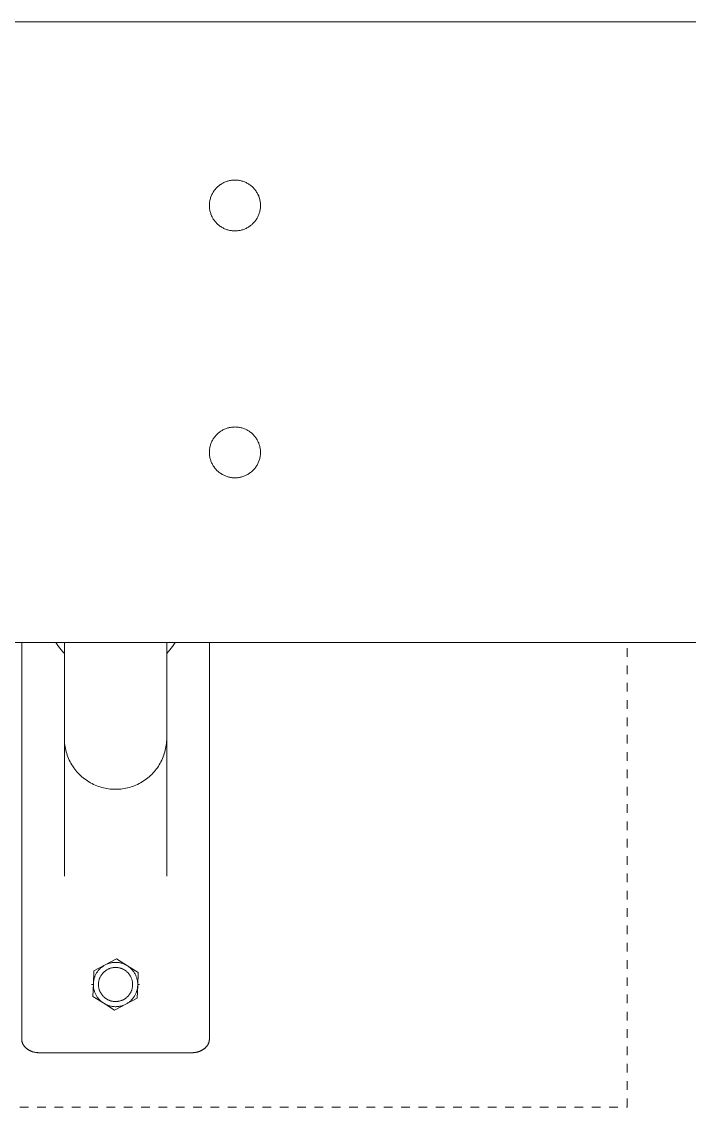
# Model space of a CAD drawing. Header units: inches. Extents: x -9 to 187, y -3 to 135.
# Drawn here: x 44.2 to 51.9, y 48.14 to 60.67 of the extents above; entities that cross this region are included whole.
import ezdxf

# ---------------------------------------------------------------- set-up
doc = ezdxf.new("R2010")
doc.units = ezdxf.units.IN
doc.linetypes.add('HIDDEN', pattern=[1.905, 1.27, -0.635])
doc.layers.add('ZANO_R', color=7, linetype='Continuous', lineweight=0)
doc.layers.add('ZANO_R_przerywana', color=250, linetype='HIDDEN', lineweight=0)

msp = doc.modelspace()

# ---------------------------------------------------------------- linework, layer by layer
at = {"layer": 'ZANO_R'}
for p, q in [((45.28718, 60.66907), (12.03027, 60.66907)), ((92.18307, 60.66907), (45.28718, 60.66907)), ((46.46483, 58.76555), (46.47261, 58.77229)), ((46.46508, 58.76584), (46.47286, 58.77257)), ((46.47261, 58.77229), (46.48063, 58.77876)), ((46.47286, 58.77257), (46.48087, 58.77902)), ((46.48063, 58.77876), (46.48886, 58.78495)), ((46.48087, 58.77902), (46.48909, 58.78519)), ((46.48886, 58.78495), (46.4973, 58.79084)), ((46.48909, 58.78519), (46.49753, 58.79106)), ((46.4973, 58.79084), (46.50595, 58.79644)), ((46.49753, 58.79106), (46.50616, 58.79664)), ((46.50595, 58.79644), (46.51479, 58.80173)), ((46.50616, 58.79664), (46.51499, 58.80192)), ((46.51479, 58.80173), (46.5238, 58.80671)), ((46.51499, 58.80192), (46.52399, 58.80688)), ((46.5238, 58.80671), (46.53298, 58.81137)), ((46.52399, 58.80688), (46.53317, 58.81153)), ((46.53298, 58.81137), (46.54232, 58.81571)), ((46.53317, 58.81153), (46.5425, 58.81585)), ((46.54232, 58.81571), (46.55181, 58.81972)), ((46.5425, 58.81585), (46.55197, 58.81985)), ((46.55181, 58.81972), (46.56143, 58.8234)), ((46.55197, 58.81985), (46.56158, 58.82351)), ((46.56143, 58.8234), (46.57117, 58.82674)), ((46.56158, 58.82351), (46.57131, 58.82684)), ((46.57117, 58.82674), (46.58102, 58.82973)), ((46.57131, 58.82684), (46.58115, 58.82982)), ((46.58102, 58.82973), (46.59098, 58.83238)), ((46.58115, 58.82982), (46.59108, 58.83246)), ((46.59098, 58.83238), (46.60101, 58.83469)), ((46.59108, 58.83246), (46.60111, 58.83475)), ((46.60101, 58.83469), (46.61113, 58.83664)), ((46.60111, 58.83475), (46.61121, 58.83669)), ((46.61113, 58.83664), (46.6213, 58.83823)), ((46.61121, 58.83669), (46.62136, 58.83827)), ((46.6213, 58.83823), (46.63152, 58.83947)), ((46.62136, 58.83827), (46.63157, 58.8395)), ((46.63152, 58.83947), (46.64179, 58.84036)), ((46.63157, 58.8395), (46.64182, 58.84038)), ((46.64179, 58.84036), (46.65207, 58.84088)), ((46.64182, 58.84038), (46.65209, 58.84089)), ((46.65207, 58.84088), (46.66237, 58.84105)), ((46.65209, 58.84089), (46.66237, 58.84105)), ((46.66237, 58.84105), (46.67267, 58.84088)), ((46.66237, 58.84105), (46.67265, 58.84089)), ((46.67265, 58.84089), (46.68292, 58.84038)), ((46.67267, 58.84088), (46.68295, 58.84036)), ((46.68292, 58.84038), (46.69316, 58.8395)), ((46.68295, 58.84036), (46.69321, 58.83947)), ((46.69316, 58.8395), (46.70337, 58.83827)), ((46.69321, 58.83947), (46.70344, 58.83823)), ((46.70337, 58.83827), (46.71353, 58.83669)), ((46.70344, 58.83823), (46.71361, 58.83664)), ((46.71353, 58.83669), (46.72363, 58.83475)), ((46.71361, 58.83664), (46.72372, 58.83469)), ((46.72363, 58.83475), (46.73365, 58.83246)), ((46.72372, 58.83469), (46.73376, 58.83238)), ((46.73365, 58.83246), (46.74359, 58.82982)), ((46.73376, 58.83238), (46.74371, 58.82973)), ((46.74359, 58.82982), (46.75343, 58.82684)), ((46.74371, 58.82973), (46.75357, 58.82674)), ((46.75343, 58.82684), (46.76316, 58.82351)), ((46.75357, 58.82674), (46.76331, 58.8234)), ((46.76316, 58.82351), (46.77277, 58.81985)), ((46.76331, 58.8234), (46.77293, 58.81972)), ((46.77277, 58.81985), (46.78224, 58.81585)), ((46.77293, 58.81972), (46.78241, 58.81571)), ((46.78224, 58.81585), (46.79157, 58.81153)), ((46.78241, 58.81571), (46.79175, 58.81137)), ((46.79157, 58.81153), (46.80074, 58.80688)), ((46.79175, 58.81137), (46.80094, 58.80671)), ((46.80074, 58.80688), (46.80975, 58.80192)), ((46.80094, 58.80671), (46.80995, 58.80173)), ((46.80975, 58.80192), (46.81857, 58.79664)), ((46.80995, 58.80173), (46.81879, 58.79644)), ((46.81857, 58.79664), (46.82721, 58.79106)), ((46.81879, 58.79644), (46.82743, 58.79084)), ((46.82721, 58.79106), (46.83565, 58.78519)), ((46.82743, 58.79084), (46.83588, 58.78495)), ((46.83565, 58.78519), (46.84387, 58.77902)), ((46.83588, 58.78495), (46.84411, 58.77876)), ((46.84387, 58.77902), (46.85188, 58.77257)), ((46.84411, 58.77876), (46.85212, 58.77229)), ((46.85188, 58.77257), (46.85965, 58.76584)), ((46.85212, 58.77229), (46.85991, 58.76555)), ((46.38145, 58.63758), (46.38482, 58.64732)), ((46.38174, 58.63815), (46.38511, 58.64786)), ((46.38482, 58.64732), (46.38853, 58.65693)), ((46.38511, 58.64786), (46.38882, 58.65745)), ((46.38853, 58.65693), (46.39257, 58.6664)), ((46.38882, 58.65745), (46.39286, 58.66691)), ((46.39257, 58.6664), (46.39693, 58.67573)), ((46.39286, 58.66691), (46.39722, 58.67622)), ((46.39693, 58.67573), (46.40162, 58.6849)), ((46.39722, 58.67622), (46.40191, 58.68537)), ((46.40162, 58.6849), (46.40663, 58.6939)), ((46.40191, 58.68537), (46.40692, 58.69435)), ((46.40663, 58.6939), (46.41195, 58.70272)), ((46.40692, 58.69435), (46.41223, 58.70315)), ((46.41195, 58.70272), (46.41757, 58.71134)), ((46.41223, 58.70315), (46.41785, 58.71176)), ((46.41757, 58.71134), (46.42349, 58.71977)), ((46.41785, 58.71176), (46.42377, 58.72017)), ((46.42349, 58.71977), (46.4297, 58.72799)), ((46.42377, 58.72017), (46.42998, 58.72837)), ((46.4297, 58.72799), (46.43619, 58.73598)), ((46.42998, 58.72837), (46.43647, 58.73634)), ((46.43619, 58.73598), (46.44296, 58.74374)), ((46.43647, 58.73634), (46.44323, 58.74409)), ((46.44296, 58.74374), (46.44999, 58.75126)), ((46.44323, 58.74409), (46.45026, 58.75159)), ((46.44999, 58.75126), (46.45729, 58.75854)), ((46.45026, 58.75159), (46.45755, 58.75884)), ((46.45729, 58.75854), (46.46483, 58.76555)), ((46.45755, 58.75884), (46.46508, 58.76584)), ((46.85965, 58.76584), (46.86719, 58.75884)), ((46.85991, 58.76555), (46.86745, 58.75854)), ((46.86719, 58.75884), (46.87448, 58.75159)), ((46.86745, 58.75854), (46.87474, 58.75126)), ((46.87448, 58.75159), (46.88151, 58.74409)), ((46.87474, 58.75126), (46.88178, 58.74374)), ((46.88151, 58.74409), (46.88827, 58.73634)), ((46.88178, 58.74374), (46.88855, 58.73598)), ((46.88827, 58.73634), (46.89476, 58.72837)), ((46.88855, 58.73598), (46.89504, 58.72799)), ((46.89476, 58.72837), (46.90097, 58.72017)), ((46.89504, 58.72799), (46.90125, 58.71977)), ((46.90097, 58.72017), (46.90688, 58.71176)), ((46.90125, 58.71977), (46.90717, 58.71134)), ((46.90688, 58.71176), (46.9125, 58.70315)), ((46.90717, 58.71134), (46.91279, 58.70272)), ((46.9125, 58.70315), (46.91782, 58.69435)), ((46.91279, 58.70272), (46.91811, 58.6939)), ((46.91782, 58.69435), (46.92282, 58.68537)), ((46.91811, 58.6939), (46.92312, 58.6849)), ((46.92282, 58.68537), (46.92751, 58.67622)), ((46.92312, 58.6849), (46.9278, 58.67573)), ((46.92751, 58.67622), (46.93188, 58.66691)), ((46.9278, 58.67573), (46.93217, 58.6664)), ((46.93188, 58.66691), (46.93592, 58.65745)), ((46.93217, 58.6664), (46.93621, 58.65693)), ((46.93592, 58.65745), (46.93963, 58.64786)), ((46.93621, 58.65693), (46.93991, 58.64732)), ((46.93963, 58.64786), (46.943, 58.63815)), ((46.93991, 58.64732), (46.94328, 58.63758)), ((46.36711, 58.54715), (46.36731, 58.55743)), ((46.36737, 58.5369), (46.36711, 58.54715)), ((46.36731, 58.55743), (46.36788, 58.5677)), ((46.36799, 58.52667), (46.36737, 58.5369)), ((46.36788, 58.5677), (46.3688, 58.57794)), ((46.36897, 58.51647), (46.36799, 58.52667)), ((46.3688, 58.57794), (46.37007, 58.58814)), ((46.37007, 58.58814), (46.37171, 58.59829)), ((46.37171, 58.59829), (46.37369, 58.60838)), ((46.37369, 58.60838), (46.37603, 58.6184)), ((46.37492, 58.61406), (46.37663, 58.62091)), ((46.37603, 58.6184), (46.37871, 58.62832)), ((46.37663, 58.62091), (46.37851, 58.62772)), ((46.37843, 58.62774), (46.38145, 58.63758)), ((46.37871, 58.62832), (46.38174, 58.63815)), ((46.943, 58.63815), (46.94603, 58.62832)), ((46.94328, 58.63758), (46.94631, 58.62774)), ((46.94603, 58.62832), (46.94871, 58.6184)), ((46.94623, 58.62772), (46.9481, 58.62091)), ((46.9481, 58.62091), (46.94981, 58.61406)), ((46.94871, 58.6184), (46.95105, 58.60838)), ((46.95105, 58.60838), (46.95303, 58.59829)), ((46.95303, 58.59829), (46.95466, 58.58814)), ((46.95466, 58.58814), (46.95594, 58.57794)), ((46.95674, 58.52667), (46.95577, 58.51647)), ((46.95594, 58.57794), (46.95686, 58.5677)), ((46.95736, 58.5369), (46.95674, 58.52667)), ((46.95686, 58.5677), (46.95742, 58.55743)), ((46.95763, 58.54715), (46.95736, 58.5369)), ((46.95742, 58.55743), (46.95763, 58.54715)), ((46.3703, 58.5063), (46.36897, 58.51647)), ((46.37198, 58.49619), (46.3703, 58.5063)), ((46.37401, 58.48614), (46.37198, 58.49619)), ((46.37638, 58.47617), (46.37401, 58.48614)), ((46.37911, 58.46628), (46.37638, 58.47617)), ((46.38217, 58.4565), (46.37911, 58.46628)), ((46.38557, 58.44683), (46.38217, 58.4565)), ((46.38931, 58.43728), (46.38557, 58.44683)), ((46.39337, 58.42787), (46.38931, 58.43728)), ((46.39776, 58.41861), (46.39337, 58.42787)), ((46.40247, 58.4095), (46.39776, 58.41861)), ((46.40749, 58.40056), (46.40247, 58.4095)), ((46.41281, 58.39181), (46.40749, 58.40056)), ((46.41844, 58.38324), (46.41281, 58.39181)), ((46.91192, 58.39181), (46.90629, 58.38324)), ((46.91725, 58.40056), (46.91192, 58.39181)), ((46.92227, 58.4095), (46.91725, 58.40056)), ((46.92698, 58.41861), (46.92227, 58.4095)), ((46.93137, 58.42787), (46.92698, 58.41861)), ((46.93543, 58.43728), (46.93137, 58.42787)), ((46.93917, 58.44683), (46.93543, 58.43728)), ((46.94257, 58.4565), (46.93917, 58.44683)), ((46.94563, 58.46628), (46.94257, 58.4565)), ((46.94835, 58.47617), (46.94563, 58.46628)), ((46.95073, 58.48614), (46.94835, 58.47617)), ((46.95276, 58.49619), (46.95073, 58.48614)), ((46.95444, 58.5063), (46.95276, 58.49619)), ((46.95577, 58.51647), (46.95444, 58.5063)), ((46.42437, 58.37487), (46.41844, 58.38324)), ((46.43058, 58.36671), (46.42437, 58.37487)), ((46.43706, 58.35878), (46.43058, 58.36671)), ((46.44383, 58.35107), (46.43706, 58.35878)), ((46.45085, 58.3436), (46.44383, 58.35107)), ((46.45813, 58.33639), (46.45085, 58.3436)), ((46.46565, 58.32942), (46.45813, 58.33639)), ((46.47342, 58.32273), (46.46565, 58.32942)), ((46.48141, 58.31631), (46.47342, 58.32273)), ((46.48961, 58.31017), (46.48141, 58.31631)), ((46.49803, 58.30431), (46.48961, 58.31017)), ((46.50665, 58.29876), (46.49803, 58.30431)), ((46.51545, 58.2935), (46.50665, 58.29876)), ((46.52443, 58.28856), (46.51545, 58.2935)), ((46.53357, 58.28392), (46.52443, 58.28856)), ((46.54287, 58.27961), (46.53357, 58.28392)), ((46.55232, 58.27563), (46.54287, 58.27961)), ((46.5619, 58.27197), (46.55232, 58.27563)), ((46.5716, 58.26865), (46.5619, 58.27197)), ((46.5814, 58.26567), (46.5716, 58.26865)), ((46.75314, 58.26865), (46.74333, 58.26567)), ((46.76284, 58.27197), (46.75314, 58.26865)), ((46.77242, 58.27563), (46.76284, 58.27197)), ((46.78186, 58.27961), (46.77242, 58.27563)), ((46.79116, 58.28392), (46.78186, 58.27961)), ((46.80031, 58.28856), (46.79116, 58.28392)), ((46.80929, 58.2935), (46.80031, 58.28856)), ((46.81809, 58.29876), (46.80929, 58.2935)), ((46.82671, 58.30431), (46.81809, 58.29876)), ((46.83512, 58.31017), (46.82671, 58.30431)), ((46.84333, 58.31631), (46.83512, 58.31017)), ((46.85132, 58.32273), (46.84333, 58.31631)), ((46.85908, 58.32942), (46.85132, 58.32273)), ((46.86661, 58.33639), (46.85908, 58.32942)), ((46.87389, 58.3436), (46.86661, 58.33639)), ((46.88091, 58.35107), (46.87389, 58.3436)), ((46.88767, 58.35878), (46.88091, 58.35107)), ((46.89416, 58.36671), (46.88767, 58.35878)), ((46.90037, 58.37487), (46.89416, 58.36671)), ((46.90629, 58.38324), (46.90037, 58.37487)), ((46.59131, 58.26303), (46.5814, 58.26567)), ((46.6013, 58.26074), (46.59131, 58.26303)), ((46.61137, 58.25879), (46.6013, 58.26074)), ((46.62149, 58.2572), (46.61137, 58.25879)), ((46.63167, 58.25595), (46.62149, 58.2572)), ((46.64188, 58.25506), (46.63167, 58.25595)), ((46.65212, 58.25453), (46.64188, 58.25506)), ((46.66237, 58.25435), (46.65212, 58.25453)), ((46.67262, 58.25453), (46.66237, 58.25435)), ((46.68286, 58.25506), (46.67262, 58.25453)), ((46.69307, 58.25595), (46.68286, 58.25506)), ((46.70324, 58.2572), (46.69307, 58.25595)), ((46.71337, 58.25879), (46.70324, 58.2572)), ((46.72344, 58.26074), (46.71337, 58.25879)), ((46.73343, 58.26303), (46.72344, 58.26074)), ((46.74333, 58.26567), (46.73343, 58.26303)), ((46.42998, 55.87844), (46.43647, 55.88641)), ((46.43647, 55.88641), (46.44323, 55.89416)), ((46.44323, 55.89416), (46.45026, 55.90166)), ((46.45026, 55.90166), (46.45755, 55.90891)), ((46.45755, 55.90891), (46.46508, 55.91591)), ((46.46508, 55.91591), (46.47286, 55.92264)), ((46.47286, 55.92264), (46.48087, 55.92909)), ((46.48087, 55.92909), (46.48909, 55.93526)), ((46.48909, 55.93526), (46.49753, 55.94114)), ((46.49753, 55.94114), (46.50616, 55.94672)), ((46.50616, 55.94672), (46.51499, 55.95199)), ((46.51499, 55.95199), (46.52399, 55.95696)), ((46.52399, 55.95696), (46.53317, 55.9616)), ((46.53317, 55.9616), (46.5425, 55.96593)), ((46.5425, 55.96593), (46.55197, 55.96992)), ((46.55197, 55.96992), (46.56158, 55.97358)), ((46.56158, 55.97358), (46.57131, 55.97691)), ((46.57131, 55.97691), (46.58115, 55.97989)), ((46.58115, 55.97989), (46.59108, 55.98253)), ((46.59108, 55.98253), (46.60111, 55.98482)), ((46.60111, 55.98482), (46.61121, 55.98676)), ((46.61121, 55.98676), (46.62136, 55.98834)), ((46.62136, 55.98834), (46.63157, 55.98957)), ((46.63157, 55.98957), (46.64182, 55.99045)), ((46.64182, 55.99045), (46.65209, 55.99096)), ((46.65209, 55.99096), (46.66237, 55.99112)), ((46.66237, 55.99112), (46.67265, 55.99096)), ((46.67265, 55.99096), (46.68292, 55.99045)), ((46.68292, 55.99045), (46.69316, 55.98957)), ((46.69316, 55.98957), (46.70337, 55.98834)), ((46.70337, 55.98834), (46.71353, 55.98676)), ((46.71353, 55.98676), (46.72363, 55.98482)), ((46.72363, 55.98482), (46.73365, 55.98253)), ((46.73365, 55.98253), (46.74359, 55.97989)), ((46.74359, 55.97989), (46.75343, 55.97691)), ((46.75343, 55.97691), (46.76316, 55.97358)), ((46.76316, 55.97358), (46.77277, 55.96992)), ((46.77277, 55.96992), (46.78224, 55.96593)), ((46.78224, 55.96593), (46.79157, 55.9616)), ((46.79157, 55.9616), (46.80074, 55.95696)), ((46.80074, 55.95696), (46.80975, 55.95199)), ((46.80975, 55.95199), (46.81857, 55.94672)), ((46.81857, 55.94672), (46.82721, 55.94114)), ((46.82721, 55.94114), (46.83565, 55.93526)), ((46.83565, 55.93526), (46.84387, 55.92909)), ((46.84387, 55.92909), (46.85188, 55.92264)), ((46.85188, 55.92264), (46.85965, 55.91591)), ((46.85965, 55.91591), (46.86719, 55.90891)), ((46.86719, 55.90891), (46.87448, 55.90166)), ((46.87448, 55.90166), (46.88151, 55.89416)), ((46.88151, 55.89416), (46.88827, 55.88641)), ((46.88827, 55.88641), (46.89476, 55.87844)), ((46.37369, 55.75845), (46.37603, 55.76847)), ((46.37492, 55.76413), (46.37663, 55.77098)), ((46.37603, 55.76847), (46.37871, 55.77839)), ((46.37663, 55.77098), (46.37851, 55.77779)), ((46.37871, 55.77839), (46.38174, 55.78822)), ((46.38174, 55.78822), (46.38511, 55.79793)), ((46.38511, 55.79793), (46.38882, 55.80752)), ((46.38882, 55.80752), (46.39286, 55.81698)), ((46.39286, 55.81698), (46.39722, 55.82629)), ((46.39722, 55.82629), (46.40191, 55.83544)), ((46.40191, 55.83544), (46.40692, 55.84442)), ((46.40692, 55.84442), (46.41223, 55.85322)), ((46.41223, 55.85322), (46.41785, 55.86183)), ((46.41785, 55.86183), (46.42377, 55.87024)), ((46.42377, 55.87024), (46.42998, 55.87844)), ((46.89476, 55.87844), (46.90097, 55.87024)), ((46.90097, 55.87024), (46.90688, 55.86183)), ((46.90688, 55.86183), (46.9125, 55.85322)), ((46.9125, 55.85322), (46.91782, 55.84442)), ((46.91782, 55.84442), (46.92282, 55.83544)), ((46.92282, 55.83544), (46.92751, 55.82629)), ((46.92751, 55.82629), (46.93188, 55.81698)), ((46.93188, 55.81698), (46.93592, 55.80752)), ((46.93592, 55.80752), (46.93963, 55.79793)), ((46.93963, 55.79793), (46.943, 55.78822)), ((46.943, 55.78822), (46.94603, 55.77839)), ((46.94603, 55.77839), (46.94871, 55.76847)), ((46.94623, 55.77779), (46.9481, 55.77098)), ((46.9481, 55.77098), (46.94981, 55.76413)), ((46.94871, 55.76847), (46.95105, 55.75845)), ((46.36711, 55.69722), (46.36731, 55.7075)), ((46.36737, 55.68697), (46.36711, 55.69722)), ((46.36731, 55.7075), (46.36788, 55.71777)), ((46.36799, 55.67674), (46.36737, 55.68697)), ((46.36788, 55.71777), (46.3688, 55.72801)), ((46.36897, 55.66654), (46.36799, 55.67674)), ((46.3688, 55.72801), (46.37007, 55.73821)), ((46.3703, 55.65637), (46.36897, 55.66654)), ((46.37007, 55.73821), (46.37171, 55.74836)), ((46.37198, 55.64626), (46.3703, 55.65637)), ((46.37171, 55.74836), (46.37369, 55.75845)), ((46.37401, 55.63621), (46.37198, 55.64626)), ((46.37638, 55.62624), (46.37401, 55.63621)), ((46.95073, 55.63621), (46.94835, 55.62624)), ((46.95276, 55.64626), (46.95073, 55.63621)), ((46.95105, 55.75845), (46.95303, 55.74836)), ((46.95444, 55.65637), (46.95276, 55.64626)), ((46.95303, 55.74836), (46.95466, 55.73821)), ((46.95577, 55.66654), (46.95444, 55.65637)), ((46.95466, 55.73821), (46.95594, 55.72801)), ((46.95674, 55.67674), (46.95577, 55.66654)), ((46.95594, 55.72801), (46.95686, 55.71777)), ((46.95736, 55.68697), (46.95674, 55.67674)), ((46.95686, 55.71777), (46.95742, 55.7075)), ((46.95763, 55.69722), (46.95736, 55.68697)), ((46.95742, 55.7075), (46.95763, 55.69722)), ((46.37911, 55.61636), (46.37638, 55.62624)), ((46.38217, 55.60657), (46.37911, 55.61636)), ((46.38557, 55.5969), (46.38217, 55.60657)), ((46.38931, 55.58736), (46.38557, 55.5969)), ((46.39337, 55.57794), (46.38931, 55.58736)), ((46.39776, 55.56868), (46.39337, 55.57794)), ((46.40247, 55.55957), (46.39776, 55.56868)), ((46.40749, 55.55064), (46.40247, 55.55957)), ((46.41281, 55.54188), (46.40749, 55.55064)), ((46.41844, 55.53331), (46.41281, 55.54188)), ((46.42437, 55.52494), (46.41844, 55.53331)), ((46.43058, 55.51679), (46.42437, 55.52494)), ((46.43706, 55.50885), (46.43058, 55.51679)), ((46.89416, 55.51679), (46.88767, 55.50885)), ((46.90037, 55.52494), (46.89416, 55.51679)), ((46.90629, 55.53331), (46.90037, 55.52494)), ((46.91192, 55.54188), (46.90629, 55.53331)), ((46.91725, 55.55064), (46.91192, 55.54188)), ((46.92227, 55.55957), (46.91725, 55.55064)), ((46.92698, 55.56868), (46.92227, 55.55957)), ((46.93137, 55.57794), (46.92698, 55.56868)), ((46.93543, 55.58736), (46.93137, 55.57794)), ((46.93917, 55.5969), (46.93543, 55.58736)), ((46.94257, 55.60657), (46.93917, 55.5969)), ((46.94563, 55.61636), (46.94257, 55.60657)), ((46.94835, 55.62624), (46.94563, 55.61636)), ((46.44383, 55.50114), (46.43706, 55.50885)), ((46.45085, 55.49368), (46.44383, 55.50114)), ((46.45813, 55.48646), (46.45085, 55.49368)), ((46.46565, 55.4795), (46.45813, 55.48646)), ((46.47342, 55.4728), (46.46565, 55.4795)), ((46.48141, 55.46638), (46.47342, 55.4728)), ((46.48961, 55.46024), (46.48141, 55.46638)), ((46.49803, 55.45438), (46.48961, 55.46024)), ((46.50665, 55.44883), (46.49803, 55.45438)), ((46.51545, 55.44357), (46.50665, 55.44883)), ((46.52443, 55.43863), (46.51545, 55.44357)), ((46.53357, 55.434), (46.52443, 55.43863)), ((46.54287, 55.42968), (46.53357, 55.434)), ((46.55232, 55.4257), (46.54287, 55.42968)), ((46.5619, 55.42204), (46.55232, 55.4257)), ((46.5716, 55.41872), (46.5619, 55.42204)), ((46.5814, 55.41574), (46.5716, 55.41872)), ((46.59131, 55.4131), (46.5814, 55.41574)), ((46.6013, 55.41081), (46.59131, 55.4131)), ((46.61137, 55.40886), (46.6013, 55.41081)), ((46.62149, 55.40727), (46.61137, 55.40886)), ((46.63167, 55.40602), (46.62149, 55.40727)), ((46.64188, 55.40514), (46.63167, 55.40602)), ((46.65212, 55.4046), (46.64188, 55.40514)), ((46.66237, 55.40442), (46.65212, 55.4046)), ((46.67262, 55.4046), (46.66237, 55.40442)), ((46.68286, 55.40514), (46.67262, 55.4046)), ((46.69307, 55.40602), (46.68286, 55.40514)), ((46.70324, 55.40727), (46.69307, 55.40602)), ((46.71337, 55.40886), (46.70324, 55.40727)), ((46.72344, 55.41081), (46.71337, 55.40886)), ((46.73343, 55.4131), (46.72344, 55.41081)), ((46.74333, 55.41574), (46.73343, 55.4131)), ((46.75314, 55.41872), (46.74333, 55.41574)), ((46.76284, 55.42204), (46.75314, 55.41872)), ((46.77242, 55.4257), (46.76284, 55.42204)), ((46.78186, 55.42968), (46.77242, 55.4257)), ((46.79116, 55.434), (46.78186, 55.42968)), ((46.80031, 55.43863), (46.79116, 55.434)), ((46.80929, 55.44357), (46.80031, 55.43863)), ((46.81809, 55.44883), (46.80929, 55.44357)), ((46.82671, 55.45438), (46.81809, 55.44883)), ((46.83512, 55.46024), (46.82671, 55.45438)), ((46.84333, 55.46638), (46.83512, 55.46024)), ((46.85132, 55.4728), (46.84333, 55.46638)), ((46.85908, 55.4795), (46.85132, 55.4728)), ((46.86661, 55.48646), (46.85908, 55.4795)), ((46.87389, 55.49368), (46.86661, 55.48646)), ((46.88091, 55.50114), (46.87389, 55.49368)), ((46.88767, 55.50885), (46.88091, 55.50114)), ((45.19426, 53.50282), (12.03027, 53.50282)), ((44.20188, 53.50282), (44.20188, 50.14643)), ((44.596, 53.50282), (44.61062, 53.48068)), ((44.61062, 53.48068), (44.62595, 53.45904)), ((44.62595, 53.45904), (44.64197, 53.43791)), ((44.64197, 53.43791), (44.65867, 53.4173)), ((44.65867, 53.4173), (44.67603, 53.39725)), ((44.67603, 53.39725), (44.69404, 53.37778)), ((44.69404, 52.89448), (44.69404, 53.50282)), ((92.12059, 53.50282), (45.19426, 53.50282)), ((45.87496, 52.89448), (45.87496, 53.50282)), ((45.87496, 53.37778), (45.89296, 53.39725)), ((45.89296, 53.39725), (45.91032, 53.4173)), ((45.91032, 53.4173), (45.92702, 53.43791)), ((45.92702, 53.43791), (45.94305, 53.45904)), ((45.94305, 53.45904), (45.95838, 53.48068)), ((45.95838, 53.48068), (45.97299, 53.50282)), ((46.36711, 53.50282), (46.36711, 50.14643)), ((44.69398, 52.89448), (44.69398, 52.39931)), ((45.87501, 52.89448), (45.87501, 52.39931)), ((44.69433, 52.37912), (44.69398, 52.39928)), ((44.69398, 52.39053), (44.69398, 50.80466)), ((44.69536, 52.35898), (44.69433, 52.37912)), ((45.87467, 52.37912), (45.87364, 52.35898)), ((45.87501, 52.39928), (45.87467, 52.37912)), ((45.87495, 52.40791), (45.87495, 52.40803)), ((45.87501, 52.39931), (45.87501, 50.80466)), ((44.69708, 52.33889), (44.69536, 52.35898)), ((44.69948, 52.31887), (44.69708, 52.33889)), ((44.70257, 52.29894), (44.69948, 52.31887)), ((44.70633, 52.27914), (44.70257, 52.29894)), ((44.71077, 52.25947), (44.70633, 52.27914)), ((44.71588, 52.23996), (44.71077, 52.25947)), ((45.85822, 52.25947), (45.85312, 52.23996)), ((45.86266, 52.27914), (45.85822, 52.25947)), ((45.86643, 52.29894), (45.86266, 52.27914)), ((45.86951, 52.31887), (45.86643, 52.29894)), ((45.87192, 52.33889), (45.86951, 52.31887)), ((45.87364, 52.35898), (45.87192, 52.33889)), ((44.72165, 52.22064), (44.71588, 52.23996)), ((44.72808, 52.20153), (44.72165, 52.22064)), ((44.73515, 52.18265), (44.72808, 52.20153)), ((44.74287, 52.16402), (44.73515, 52.18265)), ((44.75122, 52.14566), (44.74287, 52.16402)), ((44.76019, 52.1276), (44.75122, 52.14566)), ((44.76977, 52.10986), (44.76019, 52.1276)), ((45.80881, 52.1276), (45.79923, 52.10986)), ((45.81778, 52.14566), (45.80881, 52.1276)), ((45.82613, 52.16402), (45.81778, 52.14566)), ((45.83384, 52.18265), (45.82613, 52.16402)), ((45.84092, 52.20153), (45.83384, 52.18265)), ((45.84734, 52.22064), (45.84092, 52.20153)), ((45.85312, 52.23996), (45.84734, 52.22064)), ((44.77995, 52.09246), (44.76977, 52.10986)), ((44.79072, 52.07541), (44.77995, 52.09246)), ((44.80206, 52.05874), (44.79072, 52.07541)), ((44.81397, 52.04247), (44.80206, 52.05874)), ((44.82643, 52.02661), (44.81397, 52.04247)), ((44.83942, 52.01119), (44.82643, 52.02661)), ((44.85293, 51.99622), (44.83942, 52.01119)), ((45.72958, 52.01119), (45.71607, 51.99622)), ((45.74257, 52.02661), (45.72958, 52.01119)), ((45.75502, 52.04247), (45.74257, 52.02661)), ((45.76693, 52.05874), (45.75502, 52.04247)), ((45.77828, 52.07541), (45.76693, 52.05874)), ((45.78905, 52.09246), (45.77828, 52.07541)), ((45.79923, 52.10986), (45.78905, 52.09246)), ((44.86694, 51.98172), (44.85293, 51.99622)), ((44.88144, 51.96771), (44.86694, 51.98172)), ((44.89641, 51.9542), (44.88144, 51.96771)), ((44.91183, 51.94121), (44.89641, 51.9542)), ((44.92769, 51.92875), (44.91183, 51.94121)), ((44.94396, 51.91685), (44.92769, 51.92875)), ((44.96063, 51.9055), (44.94396, 51.91685)), ((44.97767, 51.89473), (44.96063, 51.9055)), ((44.99508, 51.88455), (44.97767, 51.89473)), ((45.01282, 51.87497), (44.99508, 51.88455)), ((45.57392, 51.88455), (45.55617, 51.87497)), ((45.59132, 51.89473), (45.57392, 51.88455)), ((45.60837, 51.9055), (45.59132, 51.89473)), ((45.62504, 51.91685), (45.60837, 51.9055)), ((45.64131, 51.92875), (45.62504, 51.91685)), ((45.65716, 51.94121), (45.64131, 51.92875)), ((45.67259, 51.9542), (45.65716, 51.94121)), ((45.68756, 51.96771), (45.67259, 51.9542)), ((45.70206, 51.98172), (45.68756, 51.96771)), ((45.71607, 51.99622), (45.70206, 51.98172)), ((45.03088, 51.866), (45.01282, 51.87497)), ((45.04924, 51.85765), (45.03088, 51.866)), ((45.06786, 51.84993), (45.04924, 51.85765)), ((45.08675, 51.84286), (45.06786, 51.84993)), ((45.10586, 51.83643), (45.08675, 51.84286)), ((45.12518, 51.83066), (45.10586, 51.83643)), ((45.14468, 51.82555), (45.12518, 51.83066)), ((45.16435, 51.82111), (45.14468, 51.82555)), ((45.18416, 51.81735), (45.16435, 51.82111)), ((45.20409, 51.81426), (45.18416, 51.81735)), ((45.22411, 51.81186), (45.20409, 51.81426)), ((45.2442, 51.81014), (45.22411, 51.81186)), ((45.26434, 51.80911), (45.2442, 51.81014)), ((45.2845, 51.80876), (45.26434, 51.80911)), ((45.30466, 51.80911), (45.2845, 51.80876)), ((45.3248, 51.81014), (45.30466, 51.80911)), ((45.34489, 51.81186), (45.3248, 51.81014)), ((45.36491, 51.81426), (45.34489, 51.81186)), ((45.38483, 51.81735), (45.36491, 51.81426)), ((45.40464, 51.82111), (45.38483, 51.81735)), ((45.42431, 51.82555), (45.40464, 51.82111)), ((45.44382, 51.83066), (45.42431, 51.82555)), ((45.46314, 51.83643), (45.44382, 51.83066)), ((45.48225, 51.84286), (45.46314, 51.83643)), ((45.50113, 51.84993), (45.48225, 51.84286)), ((45.51976, 51.85765), (45.50113, 51.84993)), ((45.53811, 51.866), (45.51976, 51.85765)), ((45.55617, 51.87497), (45.53811, 51.866)), ((44.20188, 50.14643), (44.20188, 48.92603)), ((46.36711, 50.14643), (46.36711, 48.92603)), ((45.03471, 49.71375), (45.1655, 49.78246)), ((45.11574, 49.74827), (45.10934, 49.74247)), ((45.12234, 49.75386), (45.11574, 49.74827)), ((45.12911, 49.75923), (45.12234, 49.75386)), ((45.13607, 49.76436), (45.12911, 49.75923)), ((45.14319, 49.76925), (45.13607, 49.76436)), ((45.15048, 49.77391), (45.14319, 49.76925)), ((45.15792, 49.77831), (45.15048, 49.77391)), ((45.1655, 49.78246), (45.15792, 49.77831)), ((45.1655, 49.78246), (45.29629, 49.85116)), ((45.17322, 49.78635), (45.1655, 49.78246)), ((45.18107, 49.78997), (45.17322, 49.78635)), ((45.18903, 49.79333), (45.18107, 49.78997)), ((45.1971, 49.79642), (45.18903, 49.79333)), ((45.20528, 49.79924), (45.1971, 49.79642)), ((45.21354, 49.80177), (45.20528, 49.79924)), ((45.22188, 49.80403), (45.21354, 49.80177)), ((45.2303, 49.806), (45.22188, 49.80403)), ((45.22931, 49.74486), (45.2359, 49.74666)), ((45.23878, 49.80769), (45.2303, 49.806)), ((45.2359, 49.74666), (45.24255, 49.74823)), ((45.24731, 49.80909), (45.23878, 49.80769)), ((45.24255, 49.74823), (45.24925, 49.74957)), ((45.25588, 49.8102), (45.24731, 49.80909)), ((45.24925, 49.74957), (45.25599, 49.75068)), ((45.26448, 49.81102), (45.25588, 49.8102)), ((45.25599, 49.75068), (45.26277, 49.75155)), ((45.26277, 49.75155), (45.26957, 49.75219)), ((45.27311, 49.81155), (45.26448, 49.81102)), ((45.26957, 49.75219), (45.27639, 49.75259)), ((45.28175, 49.81179), (45.27311, 49.81155)), ((45.27639, 49.75259), (45.28322, 49.75275)), ((45.29039, 49.81174), (45.28175, 49.81179)), ((45.28322, 49.75275), (45.29005, 49.75268)), ((45.29005, 49.75268), (45.29688, 49.75237)), ((45.29903, 49.81139), (45.29039, 49.81174)), ((45.29629, 49.85116), (45.42119, 49.77224)), ((45.29688, 49.75237), (45.30369, 49.75182)), ((45.30765, 49.81076), (45.29903, 49.81139)), ((45.30369, 49.75182), (45.31048, 49.75103)), ((45.31624, 49.80983), (45.30765, 49.81076)), ((45.31048, 49.75103), (45.31723, 49.75001)), ((45.3248, 49.80861), (45.31624, 49.80983)), ((45.31723, 49.75001), (45.32395, 49.74876)), ((45.32395, 49.74876), (45.33062, 49.74728)), ((45.33331, 49.80711), (45.3248, 49.80861)), ((45.33062, 49.74728), (45.33723, 49.74556)), ((45.34177, 49.80532), (45.33331, 49.80711)), ((45.35016, 49.80324), (45.34177, 49.80532)), ((45.35848, 49.80088), (45.35016, 49.80324)), ((45.36671, 49.79824), (45.35848, 49.80088)), ((45.37484, 49.79533), (45.36671, 49.79824)), ((45.38288, 49.79214), (45.37484, 49.79533)), ((45.3908, 49.78868), (45.38288, 49.79214)), ((45.3986, 49.78496), (45.3908, 49.78868)), ((45.40627, 49.78097), (45.3986, 49.78496)), ((45.4138, 49.77673), (45.40627, 49.78097)), ((45.42119, 49.77224), (45.4138, 49.77673)), ((45.42119, 49.77224), (45.54608, 49.69332)), ((45.42842, 49.7675), (45.42119, 49.77224)), ((45.43548, 49.76252), (45.42842, 49.7675)), ((45.44237, 49.7573), (45.43548, 49.76252)), ((45.44908, 49.75185), (45.44237, 49.7573)), ((45.45561, 49.74618), (45.44908, 49.75185)), ((45.46194, 49.7403), (45.45561, 49.74618)), ((45.02881, 49.56613), (45.03471, 49.71375)), ((45.03832, 49.62575), (45.0361, 49.61739)), ((45.04082, 49.63402), (45.03832, 49.62575)), ((45.0436, 49.64221), (45.04082, 49.63402)), ((45.04665, 49.65029), (45.0436, 49.64221)), ((45.04997, 49.65827), (45.04665, 49.65029)), ((45.05356, 49.66614), (45.04997, 49.65827)), ((45.05742, 49.67387), (45.05356, 49.66614)), ((45.06153, 49.68148), (45.05742, 49.67387)), ((45.0659, 49.68893), (45.06153, 49.68148)), ((45.07051, 49.69624), (45.0659, 49.68893)), ((45.07538, 49.70339), (45.07051, 49.69624)), ((45.08048, 49.71037), (45.07538, 49.70339)), ((45.08581, 49.71717), (45.08048, 49.71037)), ((45.09137, 49.72379), (45.08581, 49.71717)), ((45.09715, 49.73022), (45.09137, 49.72379)), ((45.10314, 49.73644), (45.09715, 49.73022)), ((45.09732, 49.61683), (45.09955, 49.62329)), ((45.09955, 49.62329), (45.102, 49.62967)), ((45.102, 49.62967), (45.10467, 49.63596)), ((45.10934, 49.74247), (45.10314, 49.73644)), ((45.10467, 49.63596), (45.10755, 49.64215)), ((45.10755, 49.64215), (45.11065, 49.64824)), ((45.11065, 49.64824), (45.11396, 49.65422)), ((45.11396, 49.65422), (45.11748, 49.66008)), ((45.11748, 49.66008), (45.12119, 49.66581)), ((45.12119, 49.66581), (45.1251, 49.67141)), ((45.1251, 49.67141), (45.12921, 49.67687)), ((45.12921, 49.67687), (45.1335, 49.68219)), ((45.1335, 49.68219), (45.13797, 49.68736)), ((45.13797, 49.68736), (45.14262, 49.69236)), ((45.14262, 49.69236), (45.14744, 49.6972)), ((45.14744, 49.6972), (45.15243, 49.70188)), ((45.15243, 49.70188), (45.15758, 49.70637)), ((45.15758, 49.70637), (45.16287, 49.71069)), ((45.16287, 49.71069), (45.16832, 49.71481)), ((45.16832, 49.71481), (45.1739, 49.71875)), ((45.1739, 49.71875), (45.17962, 49.72249)), ((45.17962, 49.72249), (45.18547, 49.72603)), ((45.18547, 49.72603), (45.19143, 49.72936)), ((45.19143, 49.72936), (45.19751, 49.73249)), ((45.19751, 49.73249), (45.20369, 49.7354)), ((45.20369, 49.7354), (45.20996, 49.7381)), ((45.20996, 49.7381), (45.21633, 49.74058)), ((45.21633, 49.74058), (45.22278, 49.74283)), ((45.22278, 49.74283), (45.22931, 49.74486)), ((45.33723, 49.74556), (45.34378, 49.74361)), ((45.34378, 49.74361), (45.35026, 49.74144)), ((45.35026, 49.74144), (45.35666, 49.73905)), ((45.35666, 49.73905), (45.36297, 49.73644)), ((45.36297, 49.73644), (45.36919, 49.7336)), ((45.36919, 49.7336), (45.37531, 49.73056)), ((45.37531, 49.73056), (45.38131, 49.7273)), ((45.38131, 49.7273), (45.3872, 49.72384)), ((45.3872, 49.72384), (45.39297, 49.72017)), ((45.39297, 49.72017), (45.39861, 49.71631)), ((45.39861, 49.71631), (45.4041, 49.71225)), ((45.4041, 49.71225), (45.40946, 49.708)), ((45.40946, 49.708), (45.41466, 49.70358)), ((45.41466, 49.70358), (45.41971, 49.69897)), ((45.41971, 49.69897), (45.42459, 49.69419)), ((45.42459, 49.69419), (45.4293, 49.68924)), ((45.4293, 49.68924), (45.43384, 49.68414)), ((45.43384, 49.68414), (45.4382, 49.67888)), ((45.4382, 49.67888), (45.44238, 49.67347)), ((45.44238, 49.67347), (45.44636, 49.66792)), ((45.44636, 49.66792), (45.45015, 49.66223)), ((45.45015, 49.66223), (45.45374, 49.65642)), ((45.45374, 49.65642), (45.45713, 49.65049)), ((45.45713, 49.65049), (45.46031, 49.64444)), ((45.46031, 49.64444), (45.46327, 49.63828)), ((45.46806, 49.7342), (45.46194, 49.7403)), ((45.46327, 49.63828), (45.46603, 49.63203)), ((45.46603, 49.63203), (45.46856, 49.62568)), ((45.47398, 49.7279), (45.46806, 49.7342)), ((45.46856, 49.62568), (45.47087, 49.61925)), ((45.47968, 49.7214), (45.47398, 49.7279)), ((45.48516, 49.71471), (45.47968, 49.7214)), ((45.4904, 49.70784), (45.48516, 49.71471)), ((45.49542, 49.7008), (45.4904, 49.70784)), ((45.50019, 49.6936), (45.49542, 49.7008)), ((45.50472, 49.68623), (45.50019, 49.6936)), ((45.50899, 49.67872), (45.50472, 49.68623)), ((45.51301, 49.67107), (45.50899, 49.67872)), ((45.51677, 49.66329), (45.51301, 49.67107)), ((45.52027, 49.65538), (45.51677, 49.66329)), ((45.52349, 49.64736), (45.52027, 49.65538)), ((45.52644, 49.63924), (45.52349, 49.64736)), ((45.52912, 49.63102), (45.52644, 49.63924)), ((45.53152, 49.62271), (45.52912, 49.63102)), ((45.53363, 49.61433), (45.53152, 49.62271)), ((45.54608, 49.69332), (45.54018, 49.5457)), ((45.00892, 49.55592), (45.0284, 49.55592)), ((45.02291, 49.41851), (45.02881, 49.56613)), ((45.02881, 49.56613), (45.02861, 49.55749)), ((45.02861, 49.55749), (45.0287, 49.54885)), ((45.0287, 49.54885), (45.02909, 49.54021)), ((45.0293, 49.57476), (45.02881, 49.56613)), ((45.02909, 49.54021), (45.02977, 49.5316)), ((45.03008, 49.58337), (45.0293, 49.57476)), ((45.02977, 49.5316), (45.03073, 49.52301)), ((45.03116, 49.59195), (45.03008, 49.58337)), ((45.03073, 49.52301), (45.03199, 49.51445)), ((45.03252, 49.60048), (45.03116, 49.59195)), ((45.03199, 49.51445), (45.03353, 49.50595)), ((45.03417, 49.60897), (45.03252, 49.60048)), ((45.03353, 49.50595), (45.03536, 49.4975)), ((45.0361, 49.61739), (45.03417, 49.60897)), ((45.03536, 49.4975), (45.03748, 49.48912)), ((45.08766, 49.55635), (45.08779, 49.56318)), ((45.08776, 49.54952), (45.08766, 49.55635)), ((45.0881, 49.54269), (45.08776, 49.54952)), ((45.08779, 49.56318), (45.08816, 49.57)), ((45.08868, 49.53588), (45.0881, 49.54269)), ((45.08816, 49.57), (45.08877, 49.57681)), ((45.08949, 49.5291), (45.08868, 49.53588)), ((45.08877, 49.57681), (45.08961, 49.58359)), ((45.09054, 49.52235), (45.08949, 49.5291)), ((45.08961, 49.58359), (45.09069, 49.59034)), ((45.09182, 49.51564), (45.09054, 49.52235)), ((45.09069, 49.59034), (45.092, 49.59704)), ((45.09334, 49.50897), (45.09182, 49.51564)), ((45.092, 49.59704), (45.09355, 49.6037)), ((45.09508, 49.50237), (45.09334, 49.50897)), ((45.09355, 49.6037), (45.09532, 49.6103)), ((45.09705, 49.49583), (45.09508, 49.50237)), ((45.09532, 49.6103), (45.09732, 49.61683)), ((45.09925, 49.48936), (45.09705, 49.49583)), ((45.4727, 49.49826), (45.47059, 49.49176)), ((45.47087, 49.61925), (45.47295, 49.61274)), ((45.47459, 49.50483), (45.4727, 49.49826)), ((45.47295, 49.61274), (45.47481, 49.60617)), ((45.47625, 49.51146), (45.47459, 49.50483)), ((45.47481, 49.60617), (45.47644, 49.59953)), ((45.47768, 49.51814), (45.47625, 49.51146)), ((45.47644, 49.59953), (45.47784, 49.59285)), ((45.47887, 49.52487), (45.47768, 49.51814)), ((45.47784, 49.59285), (45.47901, 49.58611)), ((45.47983, 49.53163), (45.47887, 49.52487)), ((45.47901, 49.58611), (45.47994, 49.57934)), ((45.48056, 49.53843), (45.47983, 49.53163)), ((45.47994, 49.57934), (45.48063, 49.57255)), ((45.48105, 49.54524), (45.48056, 49.53843)), ((45.48063, 49.57255), (45.48109, 49.56573)), ((45.4813, 49.55207), (45.48105, 49.54524)), ((45.48109, 49.56573), (45.48131, 49.5589)), ((45.48131, 49.5589), (45.4813, 49.55207)), ((45.53289, 49.49444), (45.53483, 49.50286)), ((45.53546, 49.60588), (45.53363, 49.61433)), ((45.54018, 49.5457), (45.53429, 49.39808)), ((45.53483, 49.50286), (45.53648, 49.51135)), ((45.53701, 49.59738), (45.53546, 49.60588)), ((45.53648, 49.51135), (45.53784, 49.51989)), ((45.53826, 49.58883), (45.53701, 49.59738)), ((45.53784, 49.51989), (45.53891, 49.52846)), ((45.53923, 49.58024), (45.53826, 49.58883)), ((45.53891, 49.52846), (45.53969, 49.53707)), ((45.53991, 49.57162), (45.53923, 49.58024)), ((45.53969, 49.53707), (45.54018, 49.5457)), ((45.54029, 49.56298), (45.53991, 49.57162)), ((45.54018, 49.5457), (45.54038, 49.55434)), ((45.54038, 49.55434), (45.54029, 49.56298)), ((45.54059, 49.55592), (45.56007, 49.55592)), ((45.14781, 49.33959), (45.02291, 49.41851)), ((45.03748, 49.48912), (45.03988, 49.48082)), ((45.03988, 49.48082), (45.04255, 49.4726)), ((45.04255, 49.4726), (45.0455, 49.46447)), ((45.0455, 49.46447), (45.04873, 49.45645)), ((45.04873, 49.45645), (45.05222, 49.44855)), ((45.05222, 49.44855), (45.05598, 49.44076)), ((45.05598, 49.44076), (45.06, 49.43311)), ((45.06, 49.43311), (45.06428, 49.4256)), ((45.06428, 49.4256), (45.0688, 49.41824)), ((45.0688, 49.41824), (45.07358, 49.41103)), ((45.07358, 49.41103), (45.07859, 49.40399)), ((45.07859, 49.40399), (45.08384, 49.39712)), ((45.08384, 49.39712), (45.08932, 49.39044)), ((45.08932, 49.39044), (45.09502, 49.38394)), ((45.09502, 49.38394), (45.10093, 49.37764)), ((45.10168, 49.48297), (45.09925, 49.48936)), ((45.10093, 49.37764), (45.10706, 49.37154)), ((45.10432, 49.47667), (45.10168, 49.48297)), ((45.10718, 49.47046), (45.10432, 49.47667)), ((45.10706, 49.37154), (45.11339, 49.36565)), ((45.11025, 49.46436), (45.10718, 49.47046)), ((45.11353, 49.45837), (45.11025, 49.46436)), ((45.11702, 49.45249), (45.11353, 49.45837)), ((45.12071, 49.44674), (45.11702, 49.45249)), ((45.1246, 49.44112), (45.12071, 49.44674)), ((45.12868, 49.43564), (45.1246, 49.44112)), ((45.13295, 49.43031), (45.12868, 49.43564)), ((45.1374, 49.42512), (45.13295, 49.43031)), ((45.14203, 49.4201), (45.1374, 49.42512)), ((45.14683, 49.41523), (45.14203, 49.4201)), ((45.15179, 49.41054), (45.14683, 49.41523)), ((45.15692, 49.40602), (45.15179, 49.41054)), ((45.1622, 49.40168), (45.15692, 49.40602)), ((45.16762, 49.39753), (45.1622, 49.40168)), ((45.17319, 49.39357), (45.16762, 49.39753)), ((45.17889, 49.38981), (45.17319, 49.39357)), ((45.18472, 49.38624), (45.17889, 49.38981)), ((45.19067, 49.38288), (45.18472, 49.38624)), ((45.19673, 49.37973), (45.19067, 49.38288)), ((45.2029, 49.37679), (45.19673, 49.37973)), ((45.20917, 49.37406), (45.2029, 49.37679)), ((45.21552, 49.37156), (45.20917, 49.37406)), ((45.22196, 49.36928), (45.21552, 49.37156)), ((45.34945, 49.3701), (45.34296, 49.36796)), ((45.35586, 49.37247), (45.34945, 49.3701)), ((45.36218, 49.37506), (45.35586, 49.37247)), ((45.36841, 49.37786), (45.36218, 49.37506)), ((45.37454, 49.38088), (45.36841, 49.37786)), ((45.38056, 49.38411), (45.37454, 49.38088)), ((45.38647, 49.38755), (45.38056, 49.38411)), ((45.39225, 49.39119), (45.38647, 49.38755)), ((45.3979, 49.39503), (45.39225, 49.39119)), ((45.40342, 49.39906), (45.3979, 49.39503)), ((45.40879, 49.40328), (45.40342, 49.39906)), ((45.53429, 49.39808), (45.40349, 49.32938)), ((45.41401, 49.40769), (45.40879, 49.40328)), ((45.41908, 49.41227), (45.41401, 49.40769)), ((45.42398, 49.41703), (45.41908, 49.41227)), ((45.42872, 49.42195), (45.42398, 49.41703)), ((45.43328, 49.42704), (45.42872, 49.42195)), ((45.43766, 49.43228), (45.43328, 49.42704)), ((45.44186, 49.43767), (45.43766, 49.43228)), ((45.44587, 49.44321), (45.44186, 49.43767)), ((45.44969, 49.44887), (45.44587, 49.44321)), ((45.4533, 49.45467), (45.44969, 49.44887)), ((45.45671, 49.46059), (45.4533, 49.45467)), ((45.45992, 49.46663), (45.45671, 49.46059)), ((45.45965, 49.36937), (45.46585, 49.37539)), ((45.46291, 49.47277), (45.45992, 49.46663)), ((45.46569, 49.47901), (45.46291, 49.47277)), ((45.46825, 49.48534), (45.46569, 49.47901)), ((45.46585, 49.37539), (45.47185, 49.38162)), ((45.47059, 49.49176), (45.46825, 49.48534)), ((45.47185, 49.38162), (45.47763, 49.38804)), ((45.47763, 49.38804), (45.48319, 49.39466)), ((45.48319, 49.39466), (45.48852, 49.40147)), ((45.48852, 49.40147), (45.49362, 49.40844)), ((45.49362, 49.40844), (45.49848, 49.41559)), ((45.49848, 49.41559), (45.5031, 49.4229)), ((45.5031, 49.4229), (45.50747, 49.43036)), ((45.50747, 49.43036), (45.51158, 49.43796)), ((45.51158, 49.43796), (45.51543, 49.4457)), ((45.51543, 49.4457), (45.51902, 49.45356)), ((45.51902, 49.45356), (45.52235, 49.46154)), ((45.52235, 49.46154), (45.5254, 49.46963)), ((45.5254, 49.46963), (45.52818, 49.47781)), ((45.52818, 49.47781), (45.53068, 49.48609)), ((45.53068, 49.48609), (45.53289, 49.49444)), ((45.11339, 49.36565), (45.11991, 49.35998)), ((45.11991, 49.35998), (45.12662, 49.35453)), ((45.12662, 49.35453), (45.13351, 49.34932)), ((45.13351, 49.34932), (45.14058, 49.34433)), ((45.14058, 49.34433), (45.14781, 49.33959)), ((45.2727, 49.26068), (45.14781, 49.33959)), ((45.14781, 49.33959), (45.15519, 49.3351)), ((45.15519, 49.3351), (45.16272, 49.33086)), ((45.16272, 49.33086), (45.17039, 49.32688)), ((45.17039, 49.32688), (45.17819, 49.32315)), ((45.17819, 49.32315), (45.18612, 49.31969)), ((45.18612, 49.31969), (45.19415, 49.31651)), ((45.19415, 49.31651), (45.20229, 49.31359)), ((45.20229, 49.31359), (45.21052, 49.31095)), ((45.21052, 49.31095), (45.21883, 49.30859)), ((45.21883, 49.30859), (45.22722, 49.30652)), ((45.22848, 49.36722), (45.22196, 49.36928)), ((45.22722, 49.30652), (45.23568, 49.30473)), ((45.23506, 49.36539), (45.22848, 49.36722)), ((45.2417, 49.36379), (45.23506, 49.36539)), ((45.23568, 49.30473), (45.24419, 49.30322)), ((45.2484, 49.36242), (45.2417, 49.36379)), ((45.24419, 49.30322), (45.25275, 49.302)), ((45.25513, 49.36128), (45.2484, 49.36242)), ((45.25275, 49.302), (45.26134, 49.30108)), ((45.26191, 49.36038), (45.25513, 49.36128)), ((45.26134, 49.30108), (45.26996, 49.30044)), ((45.26871, 49.35971), (45.26191, 49.36038)), ((45.27553, 49.35928), (45.26871, 49.35971)), ((45.26996, 49.30044), (45.2786, 49.30009)), ((45.40349, 49.32938), (45.2727, 49.26068)), ((45.28236, 49.35909), (45.27553, 49.35928)), ((45.2786, 49.30009), (45.28724, 49.30004)), ((45.28919, 49.35913), (45.28236, 49.35909)), ((45.28724, 49.30004), (45.29588, 49.30028)), ((45.29602, 49.35942), (45.28919, 49.35913)), ((45.29588, 49.30028), (45.30451, 49.30081)), ((45.30283, 49.35993), (45.29602, 49.35942)), ((45.30962, 49.36069), (45.30283, 49.35993)), ((45.30451, 49.30081), (45.31312, 49.30163)), ((45.31638, 49.36168), (45.30962, 49.36069)), ((45.31312, 49.30163), (45.32169, 49.30274)), ((45.3231, 49.3629), (45.31638, 49.36168)), ((45.32169, 49.30274), (45.33022, 49.30414)), ((45.32978, 49.36436), (45.3231, 49.3629)), ((45.3364, 49.36604), (45.32978, 49.36436)), ((45.33022, 49.30414), (45.3387, 49.30583)), ((45.34296, 49.36796), (45.3364, 49.36604)), ((45.3387, 49.30583), (45.34711, 49.30781)), ((45.34711, 49.30781), (45.35545, 49.31006)), ((45.35545, 49.31006), (45.36372, 49.3126)), ((45.36372, 49.3126), (45.37189, 49.31541)), ((45.37189, 49.31541), (45.37996, 49.3185)), ((45.37996, 49.3185), (45.38793, 49.32186)), ((45.38793, 49.32186), (45.39577, 49.32549)), ((45.39577, 49.32549), (45.40349, 49.32938)), ((45.40349, 49.32938), (45.41108, 49.33353)), ((45.41108, 49.33353), (45.41851, 49.33793)), ((45.41851, 49.33793), (45.4258, 49.34258)), ((45.4258, 49.34258), (45.43293, 49.34747)), ((45.43293, 49.34747), (45.43988, 49.3526)), ((45.43988, 49.3526), (45.44666, 49.35797)), ((45.44666, 49.35797), (45.45325, 49.36356)), ((45.45325, 49.36356), (45.45965, 49.36937)), ((44.20188, 48.92603), (44.20195, 48.92214)), ((44.20195, 48.92214), (44.20214, 48.91825)), ((44.20214, 48.91825), (44.20244, 48.91437)), ((44.20244, 48.91437), (44.20287, 48.9105)), ((44.20287, 48.9105), (44.20342, 48.90664)), ((44.20342, 48.90664), (44.20409, 48.9028)), ((44.20409, 48.9028), (44.20488, 48.89899)), ((44.20488, 48.89899), (44.20579, 48.8952)), ((44.20579, 48.8952), (44.20685, 48.8913)), ((44.20685, 48.8913), (44.20804, 48.88743)), ((44.20804, 48.88743), (44.20934, 48.8836)), ((44.20934, 48.8836), (44.21077, 48.87982)), ((44.21077, 48.87982), (44.21231, 48.87607)), ((44.21231, 48.87607), (44.21396, 48.87238)), ((44.21396, 48.87238), (44.21571, 48.86873)), ((44.21571, 48.86873), (44.21758, 48.86514)), ((46.35142, 48.86514), (46.35328, 48.86873)), ((46.35328, 48.86873), (46.35504, 48.87238)), ((46.35504, 48.87238), (46.35669, 48.87607)), ((46.35669, 48.87607), (46.35823, 48.87982)), ((46.35823, 48.87982), (46.35965, 48.8836)), ((46.35965, 48.8836), (46.36096, 48.88743)), ((46.36096, 48.88743), (46.36214, 48.8913)), ((46.36214, 48.8913), (46.36321, 48.8952)), ((46.36321, 48.8952), (46.36411, 48.89899)), ((46.36411, 48.89899), (46.3649, 48.9028)), ((46.3649, 48.9028), (46.36557, 48.90664)), ((46.36557, 48.90664), (46.36612, 48.9105)), ((46.36612, 48.9105), (46.36655, 48.91437)), ((46.36655, 48.91437), (46.36686, 48.91825)), ((46.36686, 48.91825), (46.36705, 48.92214)), ((46.36705, 48.92214), (46.36711, 48.92603)), ((44.21758, 48.86514), (44.2196, 48.86149)), ((44.2196, 48.86149), (44.22174, 48.8579)), ((44.22174, 48.8579), (44.22397, 48.85438)), ((44.22397, 48.85438), (44.2263, 48.85092)), ((44.2263, 48.85092), (44.22873, 48.84753)), ((44.22873, 48.84753), (44.23125, 48.8442)), ((44.23125, 48.8442), (44.23386, 48.84094)), ((44.23386, 48.84094), (44.23656, 48.83775)), ((44.23656, 48.83775), (44.23938, 48.83458)), ((44.23938, 48.83458), (44.24229, 48.83148)), ((44.24229, 48.83148), (44.24527, 48.82846)), ((44.24527, 48.82846), (44.24833, 48.82551)), ((44.24833, 48.82551), (44.25146, 48.82263)), ((44.25146, 48.82263), (44.25466, 48.81984)), ((44.25466, 48.81984), (44.25792, 48.81711)), ((44.25792, 48.81711), (44.26124, 48.81447)), ((44.26124, 48.81447), (44.2649, 48.81169)), ((44.2649, 48.81169), (44.26862, 48.80901)), ((44.26862, 48.80901), (44.27241, 48.80641)), ((44.27241, 48.80641), (44.27625, 48.8039)), ((44.27625, 48.8039), (44.28015, 48.80149)), ((44.28015, 48.80149), (44.28411, 48.79916)), ((44.28411, 48.79916), (44.28811, 48.79691)), ((44.28811, 48.79691), (44.29217, 48.79476)), ((44.29217, 48.79476), (44.29627, 48.79269)), ((44.29627, 48.79269), (44.30042, 48.79071)), ((44.30042, 48.79071), (44.30461, 48.78882)), ((44.30461, 48.78882), (44.30883, 48.78702)), ((44.30883, 48.78702), (44.3131, 48.7853)), ((44.3131, 48.7853), (44.31739, 48.78366)), ((44.31739, 48.78366), (44.32172, 48.78211)), ((44.32172, 48.78211), (44.32608, 48.78065)), ((44.32608, 48.78065), (44.33078, 48.77918)), ((44.33078, 48.77918), (44.3355, 48.7778)), ((44.3355, 48.7778), (44.34025, 48.77652)), ((44.34025, 48.77652), (44.34503, 48.77534)), ((44.34503, 48.77534), (44.34983, 48.77425)), ((44.34983, 48.77425), (44.35465, 48.77326)), ((44.35465, 48.77326), (44.35949, 48.77237)), ((44.35949, 48.77237), (44.36434, 48.77157)), ((44.36434, 48.77157), (44.36921, 48.77086)), ((44.36921, 48.77086), (44.3741, 48.77025)), ((44.3741, 48.77025), (44.37899, 48.76974)), ((44.37899, 48.76974), (44.3839, 48.76931)), ((44.3839, 48.76931), (44.38881, 48.76899)), ((44.38881, 48.76899), (44.39372, 48.76875)), ((44.39372, 48.76875), (44.39865, 48.76861)), ((44.39865, 48.76861), (44.40357, 48.76856)), ((44.40357, 48.76856), (44.61264, 48.76856)), ((44.61264, 48.76856), (44.65083, 48.76856)), ((44.65083, 48.76856), (45.91816, 48.76856)), ((45.91816, 48.76856), (45.95636, 48.76856)), ((45.95636, 48.76856), (46.16542, 48.76856)), ((46.16542, 48.76856), (46.17035, 48.7686)), ((46.17035, 48.7686), (46.17527, 48.76874)), ((46.17527, 48.76874), (46.1802, 48.76898)), ((46.1802, 48.76898), (46.18511, 48.76931)), ((46.18511, 48.76931), (46.19002, 48.76973)), ((46.19002, 48.76973), (46.19493, 48.77025)), ((46.19493, 48.77025), (46.19982, 48.77087)), ((46.19982, 48.77087), (46.20469, 48.77158)), ((46.20469, 48.77158), (46.20955, 48.77238)), ((46.20955, 48.77238), (46.21438, 48.77327)), ((46.21438, 48.77327), (46.21919, 48.77426)), ((46.21919, 48.77426), (46.22399, 48.77535)), ((46.22399, 48.77535), (46.22876, 48.77653)), ((46.22876, 48.77653), (46.2335, 48.77781)), ((46.2335, 48.77781), (46.23822, 48.77918)), ((46.23822, 48.77918), (46.24292, 48.78065)), ((46.24292, 48.78065), (46.24727, 48.78211)), ((46.24727, 48.78211), (46.2516, 48.78366)), ((46.2516, 48.78366), (46.2559, 48.78529)), ((46.2559, 48.78529), (46.26016, 48.78701)), ((46.26016, 48.78701), (46.26439, 48.78882)), ((46.26439, 48.78882), (46.26857, 48.79071)), ((46.26857, 48.79071), (46.27272, 48.79269)), ((46.27272, 48.79269), (46.27682, 48.79476)), ((46.27682, 48.79476), (46.28088, 48.79691)), ((46.28088, 48.79691), (46.28489, 48.79916)), ((46.28489, 48.79916), (46.28884, 48.80149)), ((46.28884, 48.80149), (46.29275, 48.8039)), ((46.29275, 48.8039), (46.29659, 48.80641)), ((46.29659, 48.80641), (46.30038, 48.80901)), ((46.30038, 48.80901), (46.3041, 48.81169)), ((46.3041, 48.81169), (46.30776, 48.81447)), ((46.30776, 48.81447), (46.31108, 48.81712)), ((46.31108, 48.81712), (46.31434, 48.81984)), ((46.31434, 48.81984), (46.31754, 48.82263)), ((46.31754, 48.82263), (46.32067, 48.82551)), ((46.32067, 48.82551), (46.32372, 48.82846)), ((46.32372, 48.82846), (46.32671, 48.83148)), ((46.32671, 48.83148), (46.32961, 48.83458)), ((46.32961, 48.83458), (46.33244, 48.83775)), ((46.33244, 48.83775), (46.33513, 48.84094)), ((46.33513, 48.84094), (46.33774, 48.8442)), ((46.33774, 48.8442), (46.34026, 48.84753)), ((46.34026, 48.84753), (46.34269, 48.85092)), ((46.34269, 48.85092), (46.34502, 48.85438)), ((46.34502, 48.85438), (46.34726, 48.8579)), ((46.34726, 48.8579), (46.34939, 48.86149)), ((46.34939, 48.86149), (46.35142, 48.86514))]:
    msp.add_line(p, q, dxfattribs=at)
at = {"layer": 'ZANO_R_przerywana', "ltscale": 0.05}
for p, q in [((51.18966, 48.13868), (51.18966, 53.50282)), ((39.37934, 48.13868), (51.18966, 48.13868))]:
    msp.add_line(p, q, dxfattribs=at)

doc.saveas('drawing.dxf')
